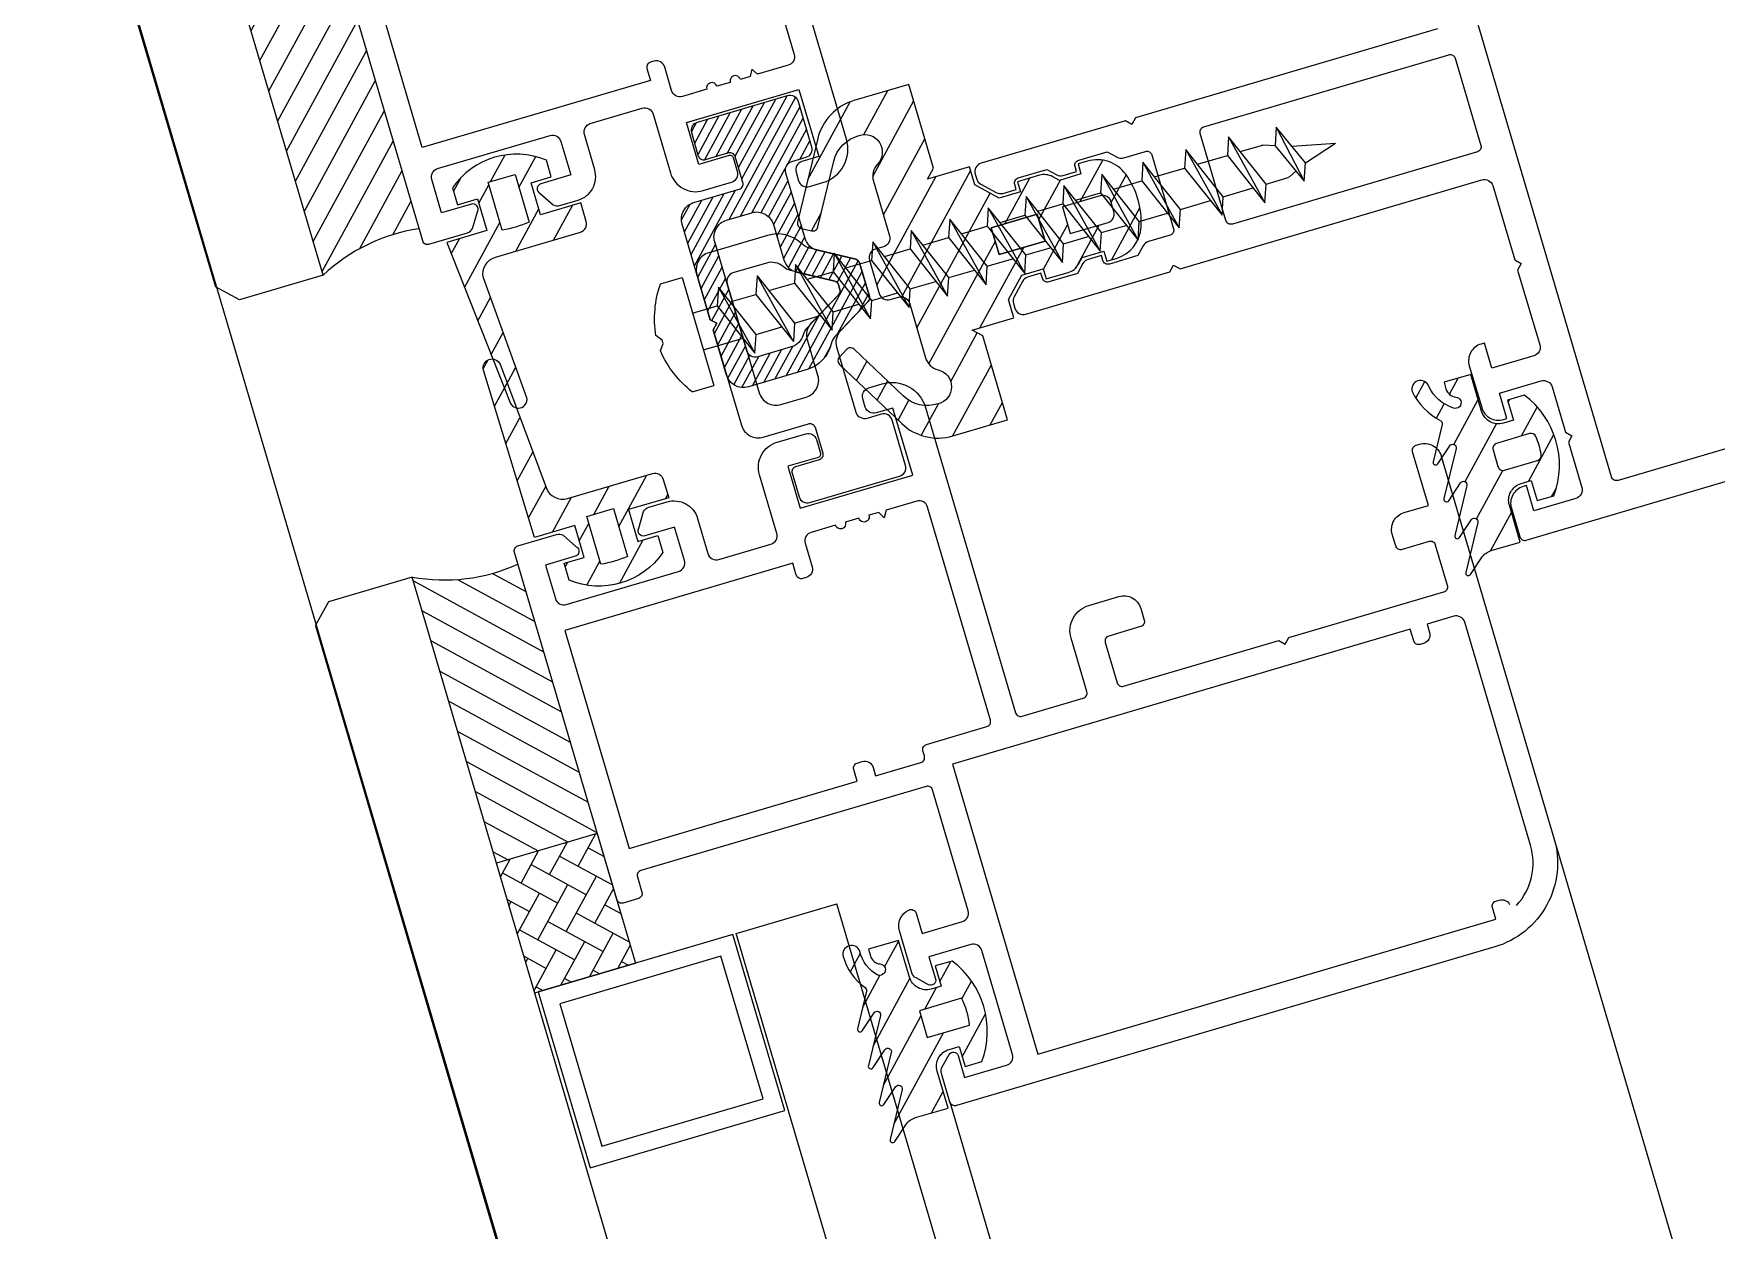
# Model space of a CAD drawing. Header units: millimetres. Extents: x 62878 to 70819, y -67946 to -61850.
# Drawn here: x 64389.28 to 64398.9, y -66356.28 to -66349.44 of the extents above; entities that cross this region are included whole.
import ezdxf

# ---------------------------------------------------------------- set-up
doc = ezdxf.new("R2010")
doc.units = ezdxf.units.MM
doc.layers.add('alan hesabı1', color=7, linetype='Continuous', plot=False)
doc.layers.add('DOGRAMA', color=171, linetype='Continuous', lineweight=0)
pattern_1 = [(61.42666, (64435.8195, -66453.17019), (0.13941514, -0.07592747), [])]

# ---------------------------------------------------------------- blocks, each defined once
blk = doc.blocks.new('a2we')
at = {"lineweight": 5, "ltscale": 0.5}
for p, q in [((-196.014, -415.287), (-196.593, -417.249)), ((-196.014, -415.287), (-195.464, -417.711)), ((-197.575, -417.606), (-196.575, -417.242)), ((-194.158, -418.262), (-197.575, -417.606)), ((-195.158, -418.626), (-197.575, -417.606)), ((-196.575, -417.242), (-194.158, -418.262)), ((-197.114, -419.743), (-197.114, -418.428)), ((-196.89, -417.895), (-197.096, -418.345)), ((-194.158, -418.262), (-195.158, -418.626)), ((-195.158, -418.626), (-194.926, -419.295)), ((-194.915, -420.634), (-194.915, -419.361)), ((-198.114, -420.107), (-197.114, -419.743)), ((-194.915, -421.404), (-198.114, -420.107)), ((-193.915, -421.04), (-198.114, -420.107)), ((-197.114, -419.743), (-193.915, -421.04)), ((-197.114, -419.743), (-193.915, -421.04)), ((-197.114, -422.297), (-197.114, -420.512)), ((-193.915, -421.04), (-194.915, -421.404)), ((-194.915, -423.189), (-194.915, -421.404)), ((-198.114, -422.661), (-197.114, -422.297)), ((-197.114, -422.297), (-193.915, -423.594)), ((-197.114, -422.297), (-193.915, -423.594)), ((-194.915, -423.958), (-198.114, -422.661)), ((-193.915, -423.594), (-198.114, -422.661)), ((-197.114, -424.851), (-197.114, -423.066)), ((-193.915, -423.594), (-194.915, -423.958)), ((-194.915, -425.743), (-194.915, -423.958)), ((-198.114, -425.215), (-197.114, -424.851)), ((-194.915, -426.512), (-198.114, -425.215)), ((-193.915, -426.148), (-198.114, -425.215)), ((-197.114, -424.851), (-193.915, -426.148)), ((-197.114, -424.851), (-193.915, -426.148)), ((-197.114, -427.305), (-197.114, -425.621)), ((-193.915, -426.148), (-194.915, -426.512)), ((-194.915, -428.197), (-194.915, -426.512)), ((-198.114, -427.669), (-197.114, -427.305)), ((-194.915, -428.966), (-198.114, -427.669)), ((-193.915, -428.602), (-198.114, -427.669)), ((-197.114, -427.305), (-193.915, -428.602)), ((-197.114, -427.305), (-193.915, -428.602)), ((-197.114, -429.559), (-197.114, -428.024)), ((-193.915, -428.602), (-194.915, -428.966)), ((-194.915, -430.451), (-194.915, -428.966)), ((-198.114, -429.923), (-197.114, -429.559)), ((-194.915, -431.22), (-198.114, -429.923)), ((-193.915, -430.856), (-198.114, -429.923)), ((-197.114, -429.559), (-193.915, -430.856)), ((-197.114, -429.559), (-193.915, -430.856)), ((-197.114, -431.813), (-197.114, -430.278)), ((-193.915, -430.856), (-194.915, -431.22)), ((-198.114, -432.177), (-197.114, -431.813)), ((-197.114, -431.813), (-193.915, -433.11)), ((-197.114, -431.813), (-193.915, -433.11)), ((-194.915, -432.705), (-194.915, -431.22)), ((-194.915, -433.474), (-198.114, -432.177)), ((-193.915, -433.11), (-198.114, -432.177)), ((-197.114, -434.067), (-197.114, -432.532)), ((-193.915, -433.11), (-194.915, -433.474)), ((-194.915, -434.959), (-194.915, -433.474)), ((-198.114, -434.431), (-197.114, -434.067)), ((-194.915, -435.729), (-198.114, -434.431)), ((-193.915, -435.365), (-198.114, -434.431)), ((-197.114, -434.067), (-193.915, -435.365)), ((-197.114, -434.067), (-193.915, -435.365)), ((-197.114, -436.364), (-197.114, -434.786)), ((-193.915, -435.365), (-194.915, -435.729)), ((-194.915, -437.256), (-194.915, -435.729)), ((-198.114, -436.728), (-197.114, -436.364)), ((-194.915, -438.025), (-198.114, -436.728)), ((-193.915, -437.661), (-198.114, -436.728)), ((-197.114, -436.364), (-193.915, -437.661)), ((-197.114, -436.364), (-193.915, -437.661)), ((-197.114, -438.661), (-197.114, -437.134)), ((-193.915, -437.661), (-194.915, -438.025)), ((-198.114, -439.025), (-197.114, -438.661)), ((-197.114, -438.661), (-193.915, -439.958)), ((-197.114, -438.661), (-193.915, -439.958)), ((-194.915, -439.553), (-194.915, -438.025)), ((-194.915, -440.322), (-198.114, -439.025)), ((-193.915, -439.958), (-198.114, -439.025)), ((-197.114, -440.958), (-197.114, -439.431)), ((-193.915, -439.958), (-194.915, -440.322)), ((-194.915, -441.85), (-194.915, -440.322)), ((-198.114, -441.322), (-197.114, -440.958)), ((-194.915, -442.619), (-198.114, -441.322)), ((-193.915, -442.255), (-198.114, -441.322)), ((-197.114, -440.958), (-193.915, -442.255)), ((-197.114, -443.254), (-197.114, -441.727)), ((-193.915, -442.255), (-194.915, -442.619)), ((-194.915, -444.145), (-194.915, -442.619)), ((-198.114, -443.618), (-197.114, -443.254)), ((-197.114, -443.254), (-193.915, -444.551)), ((-194.915, -444.915), (-198.114, -443.618)), ((-193.915, -444.551), (-198.114, -443.618)), ((-197.114, -445.554), (-197.114, -444.023)), ((-193.915, -444.551), (-194.915, -444.915)), ((-194.915, -446.446), (-194.915, -444.915)), ((-198.114, -445.918), (-197.114, -445.554)), ((-193.915, -446.851), (-198.114, -445.918)), ((-194.915, -447.215), (-198.114, -445.918)), ((-197.114, -445.554), (-193.915, -446.851)), ((-197.114, -445.554), (-193.915, -446.851)), ((-197.114, -447.854), (-197.114, -446.323)), ((-193.915, -446.851), (-194.915, -447.215)), ((-194.915, -448.746), (-194.915, -447.215)), ((-197.114, -447.854), (-198.114, -448.218)), ((-194.915, -449.515), (-198.114, -448.218)), ((-198.114, -448.218), (-193.915, -449.151)), ((-193.915, -449.151), (-197.114, -447.854)), ((-197.114, -450.154), (-197.114, -448.624)), ((-193.915, -449.151), (-194.915, -449.515)), ((-198.114, -450.518), (-197.114, -450.154)), ((-197.114, -450.154), (-193.915, -451.451)), ((-194.915, -451.046), (-194.915, -449.515)), ((-194.915, -451.815), (-198.114, -450.518)), ((-193.915, -451.451), (-198.114, -450.518)), ((-197.114, -453.287), (-197.114, -450.924)), ((-193.915, -451.451), (-194.915, -451.815)), ((-194.915, -453.287), (-194.915, -451.815)), ((-192.798, -453.287), (-199.231, -453.287)), ((-199.231, -454.583), (-199.231, -453.287)), ((-192.798, -454.583), (-192.798, -453.287))]:
    blk.add_line(p, q, dxfattribs=at)
blk.add_lwpolyline([(-196.469, -455.664), (-196.113, -455.4), (-195.916, -455.4), (-195.56, -455.664)], dxfattribs=at)
for centre, radius, start, end in [((-196.914, -418.428), 0.2, 155.32512, 180), ((-195.115, -419.361), 0.2, 0, 19.11162), ((-195.66, -449.529), 6.188, 234.75731, 262.49049), ((-196.369, -449.529), 6.188, 277.50951, 305.24269)]:
    blk.add_arc(centre, radius, start, end, dxfattribs=at)

msp = doc.modelspace()

# ---------------------------------------------------------------- hatches: boundary and pattern name
at = {"layer": 'DOGRAMA', "lineweight": -2}
h = msp.add_hatch(dxfattribs=at)
h.set_pattern_fill('ANSI31', color=256, scale=0.04, angle=433.50578, style=0)
h.set_pattern_definition([(61.42666, (64441.56009, -66472.6416), (0.11153211, -0.06074198), [])])
h.paths.add_polyline_path([(64391.077, -66349.2858, 0.414214), (64391.1112, -66349.3044), (64391.4795, -66350.5537, 0.153231), (64390.9323, -66350.8193), (64390.5279, -66349.4477)])
h.paths.add_polyline_path([(64391.0252, -66349.0128), (64391.0956, -66349.2516, 0.414214), (64391.077, -66349.2858), (64390.5279, -66349.4477), (64390.4497, -66349.1825)])
at = {"layer": 'DOGRAMA', "lineweight": -2, "ltscale": 5}
h = msp.add_hatch(dxfattribs=at)
h.set_pattern_fill('ANSI31', color=256, scale=0.015, angle=433.50578, style=0)
h.set_pattern_definition([(61.42666, (64435.819495, -66453.17019), (0.041824542, -0.022778242), [])])
edge = h.paths.add_edge_path(flags=16)
edge.add_line((64393.8796, -66350.8746), (64393.8873, -66350.9007))
edge.add_arc((64393.8585, -66350.9092), 0.03, -43.57334, 16.42666, ccw=False)
edge.add_line((64393.8802, -66350.9299), (64393.7008, -66351.1185))
edge.add_arc((64393.7732, -66351.1874), 0.1, 136.42666, 164.28562)
edge.add_arc((64393.5807, -66351.1333), 0.1, 286.42666, 344.28562, ccw=False)
edge.add_line((64393.609, -66351.2292), (64393.4169, -66351.2858))
edge.add_arc((64393.4028, -66351.2378), 0.05, 196.42666, 286.42666, ccw=False)
edge.add_line((64393.3548, -66351.252), (64393.171, -66350.6285))
edge.add_arc((64393.267, -66350.6002), 0.1, 106.42666, 196.42666, ccw=False)
edge.add_line((64393.2387, -66350.5043), (64393.3827, -66350.4618))
edge.add_arc((64393.411, -66350.5578), 0.1, 16.42666, 106.42666, ccw=False)
edge.add_line((64393.5069, -66350.5295), (64393.5667, -66350.7322))
edge.add_arc((64393.6626, -66350.7039), 0.1, 196.42666, 256.42666)
edge.add_line((64393.6391, -66350.8011), (64393.8578, -66350.8539))
edge.add_arc((64393.8508, -66350.883), 0.03, 16.42666, 76.42666, ccw=False)
edge = h.paths.add_edge_path()
edge.add_line((64393.3318, -66350.2892), (64393.288, -66350.1405))
edge.add_arc((64393.2592, -66350.149), 0.03, 16.42666, 106.42666)
edge.add_line((64393.2507, -66350.1202), (64393.1165, -66350.1598))
edge.add_arc((64393.108, -66350.131), 0.03, 196.42666, 286.42666, ccw=False)
edge.add_line((64393.0792, -66350.1395), (64393.0396, -66350.0052))
edge.add_arc((64393.0876, -66349.9911), 0.05, 106.42666, 196.42666, ccw=False)
edge.add_line((64393.0734, -66349.9431), (64393.5866, -66349.7918))
edge.add_arc((64393.6007, -66349.8398), 0.05, 16.42666, 106.42666, ccw=False)
edge.add_line((64393.6487, -66349.8257), (64393.725, -66350.0846))
edge.add_arc((64393.6771, -66350.0988), 0.05, -73.57334, 16.42666, ccw=False)
edge.add_line((64393.6912, -66350.1467), (64393.6097, -66350.1708))
edge.add_arc((64393.6238, -66350.2187), 0.05, 106.42666, 196.42666)
edge.add_line((64393.5759, -66350.2329), (64393.6861, -66350.6067))
edge.add_arc((64393.782, -66350.5784), 0.1, 196.42666, 256.42666)
edge.add_line((64393.7585, -66350.6756), (64393.9772, -66350.7284))
edge.add_arc((64393.9702, -66350.7576), 0.03, 16.42666, 76.42666, ccw=False)
edge.add_line((64393.9989, -66350.7491), (64394.0556, -66350.9414))
edge.add_arc((64394.0269, -66350.9499), 0.03, -43.57334, 16.42666, ccw=False)
edge.add_line((64394.0486, -66350.9705), (64393.8625, -66351.1661))
edge.add_arc((64393.935, -66351.235), 0.1, 136.42666, 166.91533)
edge.add_arc((64393.6428, -66351.1671), 0.2, 286.42666, 346.91533, ccw=False)
edge.add_line((64393.6993, -66351.3589), (64393.3634, -66351.458))
edge.add_arc((64393.3352, -66351.362), 0.1, 196.42666, 286.42666, ccw=False)
edge.add_line((64393.2392, -66351.3903), (64393.1629, -66351.1313))
edge.add_line((64393.1629, -66351.1313), (64393.1832, -66351.0941))
edge.add_line((64393.1832, -66351.0941), (64393.1459, -66351.0738))
edge.add_line((64393.1459, -66351.0738), (64392.9847, -66350.5271))
edge.add_arc((64393.0807, -66350.4988), 0.1, 106.42666, 196.42666, ccw=False)
edge.add_line((64393.0524, -66350.4029), (64393.3115, -66350.3265))
edge.add_arc((64393.3031, -66350.2977), 0.03, 286.42666, 376.42666)
at = {"layer": 'DOGRAMA', "lineweight": -2}
h = msp.add_hatch(dxfattribs=at)
h.set_pattern_fill('ANSI31', color=256, scale=0.05, angle=433.50578, style=0)
h.set_pattern_definition(pattern_1)
edge = h.paths.add_edge_path(flags=16)
edge.add_arc((64395.4061, -66350.4699), 0.05, 286.42666, 376.42666)
edge.add_line((64395.4541, -66350.4558), (64395.4371, -66350.3982))
edge.add_arc((64395.3891, -66350.4124), 0.05, 16.42666, 106.42666)
edge.add_line((64395.375, -66350.3644), (64395.1592, -66350.428))
edge.add_line((64395.1592, -66350.428), (64395.2044, -66350.5815))
edge.add_line((64395.2044, -66350.5815), (64395.4202, -66350.5179))
h.paths.add_polyline_path([(64395.0605, -66350.6239), (64395.0153, -66350.4705), (64394.7515, -66350.5482), (64394.7968, -66350.7017)], flags=16)
edge = h.paths.add_edge_path()
edge.add_arc((64395.359, -66350.3587), 0.2, 35.86044, 106.42666)
edge.add_line((64395.3025, -66350.1669), (64395.2485, -66350.1828))
edge.add_line((64395.2485, -66350.1828), (64395.2654, -66350.2403))
edge.add_line((64395.2654, -66350.2403), (64395.1424, -66350.2766))
edge.add_line((64395.1424, -66350.2766), (64395.1042, -66350.2558))
edge.add_arc((64395.0564, -66350.3437), 0.1, 61.42666, 106.42666)
edge.add_line((64395.0281, -66350.2477), (64394.9032, -66350.2846))
edge.add_line((64394.9032, -66350.2846), (64394.9201, -66350.3421))
edge.add_line((64394.9201, -66350.3421), (64394.7971, -66350.3784))
edge.add_line((64394.7971, -66350.3784), (64394.6583, -66350.3028))
edge.add_line((64394.6583, -66350.3028), (64394.6277, -66350.199))
edge.add_line((64394.6277, -66350.199), (64394.3879, -66350.2697))
edge.add_line((64394.3879, -66350.2697), (64394.4217, -66350.2076))
edge.add_line((64394.4217, -66350.2076), (64394.2803, -66349.728))
edge.add_line((64394.2803, -66349.728), (64393.9669, -66349.8204))
edge.add_arc((64394.0517, -66350.1082), 0.3, 106.42666, 166.42666)
edge.add_line((64393.7601, -66350.0378), (64393.6448, -66350.5153))
edge.add_arc((64393.674, -66350.5224), 0.03, 166.42666, 256.42666)
edge.add_line((64393.6669, -66350.5515), (64393.7252, -66350.5656))
edge.add_arc((64393.7323, -66350.5364), 0.03, 256.42666, 346.42666)
edge.add_line((64393.7614, -66350.5435), (64393.8524, -66350.1669))
edge.add_arc((64394.0468, -66350.2139), 0.2, 104.50706, 166.42666, ccw=False)
edge.add_arc((64394.0295, -66350.1147), 0.1, -43.57334, 109.14151, ccw=False)
edge.add_arc((64394.1744, -66350.2526), 0.1, 136.42666, 196.42666)
edge.add_line((64394.0784, -66350.2809), (64394.1709, -66350.5943))
edge.add_arc((64394.1229, -66350.6085), 0.05, -73.57334, 16.42666, ccw=False)
edge.add_line((64394.137, -66350.6564), (64394.0891, -66350.6705))
edge.add_arc((64394.1032, -66350.7185), 0.05, 106.42666, 196.42666)
edge.add_line((64394.0553, -66350.7326), (64394.1118, -66350.9245))
edge.add_arc((64394.1598, -66350.9103), 0.05, 196.42666, 286.42666)
edge.add_line((64394.1739, -66350.9583), (64394.2219, -66350.9442))
edge.add_arc((64394.236, -66350.9921), 0.05, 16.42666, 106.42666, ccw=False)
edge.add_line((64394.284, -66350.978), (64394.3764, -66351.2914))
edge.add_arc((64394.4723, -66351.2632), 0.1, 196.42666, 256.42666)
edge.add_arc((64394.4254, -66351.4576), 0.1, -76.28819, 76.42666, ccw=False)
edge.add_arc((64394.3861, -66351.3649), 0.2, 226.42666, 288.34626, ccw=False)
edge.add_line((64394.2483, -66351.5098), (64393.9676, -66351.2428))
edge.add_arc((64393.9469, -66351.2645), 0.03, 46.42666, 136.42666)
edge.add_line((64393.9252, -66351.2438), (64393.8839, -66351.2873))
edge.add_arc((64393.9056, -66351.308), 0.03, 136.42666, 226.42666)
edge.add_line((64393.8849, -66351.3297), (64394.2408, -66351.6684))
edge.add_arc((64394.4476, -66351.451), 0.3, 226.42666, 286.42666)
edge.add_line((64394.5325, -66351.7388), (64394.8459, -66351.6464))
edge.add_line((64394.8459, -66351.6464), (64394.7045, -66351.1668))
edge.add_line((64394.7045, -66351.1668), (64394.6424, -66351.1329))
edge.add_line((64394.6424, -66351.1329), (64394.8822, -66351.0622))
edge.add_line((64394.8822, -66351.0622), (64394.8516, -66350.9584))
edge.add_line((64394.8516, -66350.9584), (64394.9272, -66350.8196))
edge.add_line((64394.9272, -66350.8196), (64395.0502, -66350.7834))
edge.add_line((64395.0502, -66350.7834), (64395.0672, -66350.8409))
edge.add_line((64395.0672, -66350.8409), (64395.1922, -66350.8041))
edge.add_arc((64395.1639, -66350.7081), 0.1, 286.42666, 331.42666)
edge.add_line((64395.2517, -66350.756), (64395.2725, -66350.7178))
edge.add_line((64395.2725, -66350.7178), (64395.3955, -66350.6816))
edge.add_line((64395.3955, -66350.6816), (64395.4125, -66350.7391))
edge.add_line((64395.4125, -66350.7391), (64395.4665, -66350.7232))
edge.add_arc((64395.4099, -66350.5313), 0.2, 286.42666, 356.99288)
edge.add_arc((64395.1398, -66350.5172), 0.4705, 356.99288, 395.86044)
h = msp.add_hatch(dxfattribs=at)
h.set_pattern_fill('ANSI31', color=256, scale=0.05, angle=433.50578, style=0)
h.set_pattern_definition(pattern_1)
edge = h.paths.add_edge_path(flags=16)
edge.add_arc((64391.8453, -66349.9026), 0.6683, 279.55098, 293.30234, ccw=False)
edge.add_line((64391.9562, -66350.5616), (64391.8755, -66350.288))
edge.add_line((64391.8755, -66350.288), (64392.029, -66350.2428))
edge.add_line((64392.029, -66350.2428), (64392.1097, -66350.5163))
edge = h.paths.add_edge_path()
edge.add_line((64392.4366, -66350.5113), (64392.4055, -66350.4058))
edge.add_line((64392.4055, -66350.4058), (64392.1753, -66350.4737))
edge.add_line((64392.1753, -66350.4737), (64392.1216, -66350.2915))
edge.add_line((64392.1216, -66350.2915), (64392.2367, -66350.2575))
edge.add_line((64392.2367, -66350.2575), (64392.2084, -66350.1616))
edge.add_arc((64392.0365, -66350.5688), 0.442, 67.11901, 145.73431)
edge.add_line((64391.6712, -66350.32), (64391.6995, -66350.4159))
edge.add_line((64391.6995, -66350.4159), (64391.8146, -66350.382))
edge.add_line((64391.8146, -66350.382), (64391.8684, -66350.5642))
edge.add_line((64391.8684, -66350.5642), (64391.6382, -66350.6321))
edge.add_line((64391.6382, -66350.6321), (64392.0002, -66351.5439))
edge.add_arc((64392.0482, -66351.5298), 0.05, 196.42666, 369.71682)
edge.add_line((64392.0974, -66351.5214), (64391.8482, -66350.8347))
edge.add_arc((64391.9457, -66350.8125), 0.1, 106.42666, 192.85193, ccw=False)
edge.add_line((64391.9174, -66350.7166), (64392.4028, -66350.5734))
edge.add_arc((64392.3886, -66350.5255), 0.05, 286.42666, 376.42666)
h = msp.add_hatch(dxfattribs=at)
h.set_pattern_fill('ANSI31', color=256, scale=0.05, angle=433.50578, style=0)
h.set_pattern_definition(pattern_1)
edge = h.paths.add_edge_path(flags=16)
edge.add_arc((64392.4089, -66351.8141), 0.6683, 279.55098, 293.30234, ccw=False)
edge.add_line((64392.5198, -66352.4731), (64392.4391, -66352.1995))
edge.add_line((64392.4391, -66352.1995), (64392.5926, -66352.1543))
edge.add_line((64392.5926, -66352.1543), (64392.6732, -66352.4279))
edge = h.paths.add_edge_path()
edge.add_line((64392.8769, -66351.9871), (64392.908, -66352.0926))
edge.add_line((64392.908, -66352.0926), (64392.6778, -66352.1605))
edge.add_line((64392.6778, -66352.1605), (64392.7315, -66352.3427))
edge.add_line((64392.7315, -66352.3427), (64392.8466, -66352.3088))
edge.add_line((64392.8466, -66352.3088), (64392.8749, -66352.4047))
edge.add_arc((64392.5096, -66352.1558), 0.442, 247.11901, 325.73431, ccw=False)
edge.add_line((64392.3378, -66352.563), (64392.3095, -66352.4671))
edge.add_line((64392.3095, -66352.4671), (64392.4246, -66352.4332))
edge.add_line((64392.4246, -66352.4332), (64392.3709, -66352.2509))
edge.add_line((64392.3709, -66352.2509), (64392.1407, -66352.3188))
edge.add_line((64392.1407, -66352.3188), (64391.8494, -66351.3627))
edge.add_arc((64391.8973, -66351.3486), 0.05, 23.1365, 196.42666, ccw=False)
edge.add_line((64391.9433, -66351.3289), (64392.2072, -66352.0346))
edge.add_arc((64392.3011, -66352.0004), 0.1, 200.00139, 286.42666)
edge.add_line((64392.3294, -66352.0964), (64392.8148, -66351.9533))
edge.add_arc((64392.8289, -66352.0012), 0.05, 16.42666, 106.42666, ccw=False)
h = msp.add_hatch(dxfattribs=at)
h.set_pattern_fill('ANSI31', color=256, scale=0.05, angle=433.50578, style=0)
h.set_pattern_definition(pattern_1)
edge = h.paths.add_edge_path()
edge.add_arc((64397.6396, -66352.4908), 0.1, 106.42666, 146.42666, ccw=False)
edge.add_line((64397.6113, -66352.3949), (64397.7773, -66352.3459))
edge.add_line((64397.7773, -66352.3459), (64397.7151, -66352.1349))
edge.add_arc((64397.811, -66352.1066), 0.1, 106.42666, 196.42666, ccw=False)
edge.add_line((64397.7827, -66352.0107), (64397.8403, -66351.9938))
edge.add_line((64397.8403, -66351.9938), (64397.8742, -66352.1089))
edge.add_line((64397.8742, -66352.1089), (64397.9701, -66352.0806))
edge.add_arc((64397.5016, -66351.9059), 0.5, 339.55676, 413.29656)
edge.add_line((64397.8005, -66351.5051), (64397.7046, -66351.5334))
edge.add_line((64397.7046, -66351.5334), (64397.7385, -66351.6485))
edge.add_line((64397.7385, -66351.6485), (64397.6809, -66351.6654))
edge.add_arc((64397.6527, -66351.5695), 0.1, 196.42666, 286.42666, ccw=False)
edge.add_line((64397.5567, -66351.5978), (64397.4945, -66351.3868))
edge.add_line((64397.4945, -66351.3868), (64397.3416, -66351.4319))
edge.add_line((64397.3416, -66351.4319), (64397.3527, -66351.4697))
edge.add_arc((64397.4151, -66351.4513), 0.065, 196.42666, 264.83599)
edge.add_arc((64397.4063, -66351.5486), 0.0327, -109.00362, 84.83599, ccw=False)
edge.add_arc((64397.4721, -66351.3495), 0.2424, 206.11735, 251.62413, ccw=False)
edge.add_arc((64397.2068, -66351.4716), 0.05, 17.94126, 195.4545)
edge.add_arc((64397.4919, -66351.3204), 0.3718, 206.27516, 242.92668)
edge.add_arc((64397.3112, -66351.6678), 0.02, -13.57334, 54.81232, ccw=False)
edge.add_line((64397.3307, -66351.6725), (64397.279, -66351.8863))
edge.add_arc((64397.2936, -66351.8899), 0.015, 166.42666, 326.42666)
edge.add_line((64397.3061, -66351.8982), (64397.3742, -66351.7956))
edge.add_arc((64397.3908, -66351.8066), 0.02, -13.57334, 146.42666, ccw=False)
edge.add_line((64397.4103, -66351.8113), (64397.3412, -66352.0974))
edge.add_arc((64397.3558, -66352.1009), 0.015, 166.42666, 326.42666)
edge.add_line((64397.3683, -66352.1092), (64397.4364, -66352.0066))
edge.add_arc((64397.4531, -66352.0177), 0.02, -13.57334, 146.42666, ccw=False)
edge.add_line((64397.4725, -66352.0224), (64397.4034, -66352.3084))
edge.add_arc((64397.418, -66352.3119), 0.015, 166.42666, 326.42666)
edge.add_line((64397.4305, -66352.3202), (64397.4986, -66352.2176))
edge.add_arc((64397.5153, -66352.2287), 0.02, -13.57334, 146.42666, ccw=False)
edge.add_line((64397.5347, -66352.2334), (64397.4657, -66352.5194))
edge.add_arc((64397.4802, -66352.5229), 0.015, 166.42666, 326.42666)
edge.add_line((64397.4927, -66352.5312), (64397.5563, -66352.4355))
edge = h.paths.add_edge_path(flags=16)
edge.add_line((64397.8307, -66351.7255), (64397.6421, -66351.7811))
edge.add_arc((64397.6506, -66351.8099), 0.03, 106.42666, 196.42666)
edge.add_line((64397.6218, -66351.8184), (64397.6501, -66351.9143))
edge.add_arc((64397.6788, -66351.9058), 0.03, 196.42666, 286.42666)
edge.add_line((64397.6873, -66351.9346), (64397.8759, -66351.879))
edge.add_arc((64397.8674, -66351.8502), 0.03, 286.42666, 368.66022)
edge.add_arc((64397.5016, -66351.9059), 0.4, 8.66022, 24.19309)
edge.add_arc((64397.8391, -66351.7543), 0.03, 24.19309, 106.42666)
h = msp.add_hatch(dxfattribs=at)
h.set_pattern_fill('ANSI31', color=256, scale=0.04, angle=433.50578, style=0)
h.set_pattern_definition([(331.42666, (64367.88442, -66222.74249), (0.06074198, 0.11153211), [])])
h.paths.add_polyline_path([(64392.3948, -66353.7556, -0.414214), (64392.4134, -66353.7214), (64392.0451, -66352.4721, -0.153231), (64391.4413, -66352.5458), (64391.8457, -66353.9175)])
h.paths.add_polyline_path([(64392.4994, -66354.013), (64392.429, -66353.7742, -0.414214), (64392.3948, -66353.7556), (64391.8457, -66353.9175), (64391.9239, -66354.1827)])
h = msp.add_hatch(dxfattribs=at)
h.set_pattern_fill('AR-HBONE', color=256, scale=0.03, angle=433.50578, style=0)
h.set_pattern_definition([(61.42666, (64428.24195, -66348.58403), (0.16277867, 0.04799068), [0.36, -0.12]), (331.42666, (64428.29935, -66348.47864), (0.16277867, 0.04799068), [0.36, -0.12])])
h.paths.add_polyline_path([(64392.6474, -66354.5152), (64392.7181, -66354.7549), (64392.1426, -66354.9246), (64391.9239, -66354.1827), (64392.4994, -66354.013)])
h = msp.add_hatch(dxfattribs=at)
h.set_pattern_fill('ANSI31', color=256, scale=0.05, angle=433.50578, style=0)
h.set_pattern_definition(pattern_1)
edge = h.paths.add_edge_path(flags=16)
edge.add_arc((64394.2297, -66355.1434), 0.4, 4.8897, 27.96362)
edge.add_line((64394.583, -66354.9558), (64394.3413, -66355.027))
edge.add_line((64394.3413, -66355.027), (64394.3866, -66355.1805))
edge.add_line((64394.3866, -66355.1805), (64394.6282, -66355.1093))
edge = h.paths.add_edge_path()
edge.add_arc((64394.2297, -66355.1434), 0.5, 339.55676, 413.29656)
edge.add_line((64394.5285, -66354.7425), (64394.4326, -66354.7708))
edge.add_line((64394.4326, -66354.7708), (64394.4665, -66354.8859))
edge.add_line((64394.4665, -66354.8859), (64394.409, -66354.9028))
edge.add_arc((64394.3807, -66354.8069), 0.1, 196.42666, 286.42666, ccw=False)
edge.add_line((64394.2848, -66354.8352), (64394.2226, -66354.6242))
edge.add_line((64394.2226, -66354.6242), (64394.0499, -66354.6751))
edge.add_line((64394.0499, -66354.6751), (64394.0611, -66354.7129))
edge.add_arc((64394.1234, -66354.6946), 0.065, 196.42666, 264.83599)
edge.add_arc((64394.1146, -66354.7919), 0.0327, -109.00362, 84.83599, ccw=False)
edge.add_arc((64394.1965, -66354.6463), 0.1993, 192.07697, 242.34288, ccw=False)
edge.add_arc((64393.954, -66354.7034), 0.05, 17.94126, 195.4545)
edge.add_arc((64394.2174, -66354.6304), 0.3233, 195.48601, 234.81232)
edge.add_arc((64394.0196, -66354.911), 0.02, -13.57334, 54.81232, ccw=False)
edge.add_line((64394.039, -66354.9157), (64393.9874, -66355.1296))
edge.add_arc((64394.0019, -66355.1331), 0.015, 166.42666, 326.42666)
edge.add_line((64394.0144, -66355.1414), (64394.0825, -66355.0388))
edge.add_arc((64394.0992, -66355.0499), 0.02, -13.57334, 146.42666, ccw=False)
edge.add_line((64394.1186, -66355.0546), (64394.0496, -66355.3406))
edge.add_arc((64394.0642, -66355.3441), 0.015, 166.42666, 326.42666)
edge.add_line((64394.0767, -66355.3524), (64394.1447, -66355.2498))
edge.add_arc((64394.1614, -66355.2609), 0.02, -13.57334, 146.42666, ccw=False)
edge.add_line((64394.1808, -66355.2656), (64394.1118, -66355.5516))
edge.add_arc((64394.1264, -66355.5551), 0.015, 166.42666, 326.42666)
edge.add_line((64394.1389, -66355.5634), (64394.207, -66355.4608))
edge.add_arc((64394.2236, -66355.4719), 0.02, -13.57334, 146.42666, ccw=False)
edge.add_line((64394.2431, -66355.4766), (64394.174, -66355.7626))
edge.add_arc((64394.1886, -66355.7661), 0.015, 166.42666, 326.42666)
edge.add_line((64394.2011, -66355.7744), (64394.2646, -66355.6787))
edge.add_arc((64394.3479, -66355.734), 0.1, 106.42666, 146.42666, ccw=False)
edge.add_line((64394.3196, -66355.6381), (64394.5054, -66355.5834))
edge.add_line((64394.5054, -66355.5834), (64394.4431, -66355.3723))
edge.add_arc((64394.5391, -66355.3441), 0.1, 106.42666, 196.42666, ccw=False)
edge.add_line((64394.5108, -66355.2481), (64394.5683, -66355.2312))
edge.add_line((64394.5683, -66355.2312), (64394.6023, -66355.3463))
edge.add_line((64394.6023, -66355.3463), (64394.6982, -66355.318))

# ---------------------------------------------------------------- linework, layer by layer
at = {"layer": 'alan hesabı1'}
msp.add_lwpolyline([(63724.9543, -65595.463), (64131.5428, -65475.3518), (64132.2879, -65475.7577), (64579.0933, -66991.1061), (64176.6033, -67109.7101), (64175.127, -67104.7025), (64170.3869, -67106.1)], close=True, dxfattribs=at)
at = {"layer": 'DOGRAMA', "lineweight": -2}
for p, q in [((64390.9323, -66350.8193), (64362.726, -66255.1607)), ((64362.1716, -66255.4395), (64390.3154, -66350.8859)), ((64390.9323, -66350.8193), (64390.4527, -66350.9607)), ((64390.4527, -66350.9607), (64390.3154, -66350.8859)), ((64391.4413, -66352.5458), (64390.9617, -66352.6872)), ((64419.6479, -66448.2053), (64391.4416, -66352.5466)), ((64390.9617, -66352.6872), (64390.8869, -66352.8246)), ((64390.8872, -66352.8254), (64419.0113, -66448.2612)), ((64392.4994, -66354.013), (64391.9239, -66354.1827)), ((64392.4994, -66354.013), (64391.9239, -66354.1827)), ((64392.4994, -66354.013), (64392.7181, -66354.7549)), ((64424.3589, -66443.5329), (64397.9709, -66354.0408)), ((64393.2936, -66354.5853), (64393.8692, -66354.4156)), ((64420.6731, -66445.3175), (64393.8696, -66354.4162)), ((64420.0941, -66445.4882), (64393.2941, -66354.5859)), ((64392.1426, -66354.9246), (64392.7181, -66354.7549)), ((64420.6387, -66444.1397), (64394.5166, -66355.5495))]:
    msp.add_line(p, q, dxfattribs=at)
at = {"layer": 'DOGRAMA', "lineweight": -2, "ltscale": 0.5}
for points in [[(64404.2566, -66345.4106), (64404.5924, -66345.3116), (64406.386, -66344.7828, -0.414214), (64406.4233, -66344.8031), (64407.7185, -66349.1961, -0.414214), (64407.6982, -66349.2334), (64405.9045, -66349.7622), (64405.5688, -66349.8612), (64398.3365, -66351.9934, -0.414214), (64398.2993, -66351.9731), (64397.0041, -66347.5801, -0.414214), (64397.0244, -66347.5428)], [(64393.3318, -66350.2892), (64393.288, -66350.1405, 0.414214), (64393.2507, -66350.1202), (64393.1165, -66350.1598, -0.414214), (64393.0792, -66350.1395), (64393.0396, -66350.0052, -0.414214), (64393.0734, -66349.9431), (64393.5866, -66349.7918, -0.414214), (64393.6487, -66349.8257), (64393.725, -66350.0846, -0.414214), (64393.6912, -66350.1467), (64393.6097, -66350.1708, 0.414214), (64393.5759, -66350.2329), (64393.6861, -66350.6067, 0.267949), (64393.7585, -66350.6756), (64393.9772, -66350.7284, -0.267949), (64393.9989, -66350.7491), (64394.0556, -66350.9414, -0.267949), (64394.0486, -66350.9705), (64393.8625, -66351.1661, 0.133822), (64393.8376, -66351.2124, -0.270236), (64393.6993, -66351.3589), (64393.3634, -66351.458, -0.414214), (64393.2392, -66351.3903), (64393.1629, -66351.1313), (64393.1832, -66351.0941), (64393.1459, -66351.0738), (64392.9847, -66350.5271, -0.414214), (64393.0524, -66350.4029), (64393.3115, -66350.3265, 0.414214)], [(64393.8796, -66350.8746), (64393.8873, -66350.9007, -0.267949), (64393.8802, -66350.9299), (64393.7008, -66351.1185, 0.12216), (64393.677, -66351.1604, -0.257961), (64393.609, -66351.2292), (64393.4169, -66351.2858, -0.414214), (64393.3548, -66351.252), (64393.171, -66350.6285, -0.414214), (64393.2387, -66350.5043), (64393.3827, -66350.4618, -0.414214), (64393.5069, -66350.5295), (64393.5667, -66350.7322, 0.267949), (64393.6391, -66350.8011), (64393.8578, -66350.8539, -0.267949)], [(64393.7447, -66351.6895), (64393.7885, -66351.8381, -0.414214), (64393.7682, -66351.8754), (64393.6339, -66351.915, 0.414214), (64393.6136, -66351.9522), (64393.6532, -66352.0865, 0.414214), (64393.7153, -66352.1204), (64394.2285, -66351.9691, 0.414214), (64394.2623, -66351.907), (64394.1859, -66351.648, 0.414214), (64394.1238, -66351.6142), (64394.0423, -66351.6382, -0.414214), (64393.9802, -66351.6044), (64393.87, -66351.2306, -0.267949), (64393.8935, -66351.1334), (64394.0486, -66350.9704, 0.267949), (64394.0556, -66350.9412), (64393.9989, -66350.7489, 0.267949), (64393.9772, -66350.7283), (64393.7148, -66350.6649, -0.133822), (64393.6687, -66350.6396, 0.270236), (64393.4731, -66350.5914), (64393.1372, -66350.6905, 0.414214), (64393.0695, -66350.8147), (64393.1459, -66351.0737), (64393.1831, -66351.0939), (64393.1629, -66351.1312), (64393.324, -66351.6779, 0.414214), (64393.4482, -66351.7456), (64393.7074, -66351.6692, -0.414214)], [(64393.8872, -66350.9006), (64393.8795, -66350.8744, 0.267949), (64393.8578, -66350.8537), (64393.6047, -66350.7926, -0.12216), (64393.562, -66350.7704, 0.257961), (64393.4675, -66350.7495), (64393.2755, -66350.8061, 0.414214), (64393.2417, -66350.8682), (64393.4255, -66351.4916, 0.414214), (64393.5497, -66351.5593), (64393.6938, -66351.5168, 0.414214), (64393.7614, -66351.3926), (64393.7017, -66351.1899, -0.267949), (64393.7251, -66351.0927), (64393.8802, -66350.9298, 0.267949)], [(64394.5628, -66355.2832), (64394.6, -66355.4095), (64394.8398, -66355.3388, 0.414214), (64394.8737, -66355.2767), (64394.6983, -66354.682, 0.414214), (64394.6362, -66354.6482), (64394.3964, -66354.7189), (64394.4337, -66354.8452, -0.668097), (64394.393, -66354.8781), (64394.3222, -66354.8395, -0.198962), (64394.2981, -66354.8097), (64394.2274, -66354.5699, -0.372839), (64394.2816, -66354.4507, -0.45685), (64394.3229, -66354.4695), (64394.3568, -66354.5846), (64394.5871, -66354.5167, 0.414214), (64394.6209, -66354.4546), (64394.4173, -66353.764, 0.414214), (64394.38, -66353.7437), (64392.7494, -66354.2245, 0.414214), (64392.7291, -66354.2617), (64392.7546, -66354.348, -0.414214), (64392.7343, -66354.3853), (64392.6479, -66354.4108, -0.414214), (64392.6107, -66354.3905), (64392.0253, -66352.405, -0.414214), (64392.0456, -66352.3677), (64392.2655, -66352.3029, -0.198962), (64392.3036, -66352.3069), (64392.3793, -66352.3723, -0.668048), (64392.3734, -66352.4274), (64392.2031, -66352.4776), (64392.2597, -66352.6695, 0.414214), (64392.3218, -66352.7033), (64392.9644, -66352.5138, 0.414214), (64392.9982, -66352.4517), (64392.9417, -66352.2599), (64392.7714, -66352.3101, -0.668048), (64392.7365, -66352.267), (64392.7647, -66352.171, -0.19911), (64392.7944, -66352.1469), (64392.8993, -66352.116, -0.414214), (64393.0731, -66352.2107), (64393.1325, -66352.4121, 0.414214), (64393.1946, -66352.446), (64393.492, -66352.3583, 0.414214), (64393.5258, -66352.2962), (64393.4268, -66351.9605, -0.414214), (64393.5283, -66351.7742), (64393.6913, -66351.7261, -0.414214), (64393.7534, -66351.7599), (64393.7761, -66351.8367, -0.414214), (64393.7625, -66351.8615), (64393.5899, -66351.9124), (64393.6606, -66352.1522), (64394.3032, -66351.9627), (64394.1901, -66351.5791), (64394.0942, -66351.6073, -0.414214), (64394.0321, -66351.5735), (64394.018, -66351.5256, -0.414214), (64394.0518, -66351.4635), (64394.1285, -66351.4408, -0.414214), (64394.3769, -66351.5761), (64394.8916, -66353.3218, 0.414214), (64394.9288, -66353.3421), (64395.2789, -66353.2389, 0.414214), (64395.2992, -66353.2016), (64395.2087, -66352.8947, -0.414214), (64395.3102, -66352.7084), (64395.4829, -66352.6575, -0.414214), (64395.6071, -66352.7251), (64395.6127, -66352.7443), (64395.6268, -66352.7923, -0.414214), (64395.6066, -66352.8296), (64395.4243, -66352.8833, 0.414214), (64395.404, -66352.9205), (64395.4719, -66353.1507, 0.414214), (64395.5091, -66353.171), (64396.3964, -66352.9095), (64396.4336, -66352.9297), (64396.4539, -66352.8925), (64397.3412, -66352.6309, 0.414214), (64397.3615, -66352.5937), (64397.2936, -66352.3634, 0.414214), (64397.2563, -66352.3432), (64397.1029, -66352.3884, -0.414214), (64397.0656, -66352.3681), (64397.0515, -66352.3202), (64397.0458, -66352.301, -0.414214), (64397.1135, -66352.1768), (64397.2525, -66352.1358), (64397.1621, -66351.8288, -0.414214), (64397.1823, -66351.7916), (64397.2015, -66351.7859, -0.414214), (64397.3257, -66351.8536), (64397.9705, -66354.0405, -0.414214), (64397.6323, -66354.6615), (64394.5533, -66355.5692, -0.414214), (64394.5161, -66355.5489), (64394.4682, -66355.3865, -0.19911), (64394.4722, -66355.3485), (64394.5108, -66355.2776, -0.668097)]]:
    msp.add_lwpolyline(points, format="xyb", close=True, dxfattribs=at)
for points in [[(64390.9139, -66348.6354), (64391.4993, -66350.6209, 0.414214), (64391.5366, -66350.6412), (64391.7565, -66350.5763, 0.198962), (64391.7863, -66350.5523), (64391.8144, -66350.4563, 0.668048), (64391.7796, -66350.4131), (64391.6093, -66350.4634), (64391.5527, -66350.2715, -0.414214), (64391.5865, -66350.2094), (64392.2292, -66350.02, -0.414214), (64392.2913, -66350.0538), (64392.3478, -66350.2456), (64392.1775, -66350.2958, 0.668048), (64392.1716, -66350.3509), (64392.2474, -66350.4163, 0.19911), (64392.2854, -66350.4204), (64392.3903, -66350.3895, 0.414214), (64392.4849, -66350.2156), (64392.4256, -66350.0142, -0.414214), (64392.4594, -66349.9521), (64392.7567, -66349.8644, -0.414214), (64392.8188, -66349.8982), (64392.9178, -66350.234, 0.414214), (64393.1041, -66350.3354), (64393.2672, -66350.2873, 0.414214), (64393.301, -66350.2252), (64393.2784, -66350.1485, 0.414214), (64393.2535, -66350.135), (64393.0809, -66350.1859), (64393.0102, -66349.9461), (64393.6528, -66349.7566), (64393.7659, -66350.1403), (64393.67, -66350.1686, 0.414214), (64393.6362, -66350.2307), (64393.6503, -66350.2786, 0.414214), (64393.7124, -66350.3124), (64393.7892, -66350.2898, 0.414214), (64393.9244, -66350.0414), (64393.4098, -66348.2957, -0.414214)], [(64397.3038, -66349.41), (64395.5773, -66349.919), (64395.557, -66349.9563), (64395.5197, -66349.936), (64394.6949, -66350.1792, 0.414214), (64394.661, -66350.2413), (64394.6693, -66350.2694, 0.198912), (64394.6934, -66350.2992), (64394.7812, -66350.347, 0.198912), (64394.8192, -66350.351), (64394.8953, -66350.3286), (64394.8868, -66350.2998, -0.414214), (64394.9071, -66350.2626), (64395.0702, -66350.2145), (64395.1265, -66350.2452, 0.198912), (64395.1645, -66350.2492), (64395.2406, -66350.2268), (64395.2321, -66350.198, -0.414214), (64395.2524, -66350.1608), (64395.4155, -66350.1127), (64395.4718, -66350.1434, 0.198912), (64395.5098, -66350.1474), (64395.6339, -66350.1109, -0.414214), (64395.6711, -66350.1312), (64395.7955, -66350.5532, -0.414214), (64395.7753, -66350.5905), (64395.6512, -66350.627, 0.198912), (64395.6215, -66350.6511), (64395.5908, -66350.7074), (64395.4277, -66350.7555, -0.414214), (64395.3905, -66350.7352), (64395.382, -66350.7064), (64395.3059, -66350.7288, 0.198912), (64395.2762, -66350.7529), (64395.2455, -66350.8092), (64395.0824, -66350.8573, -0.414214), (64395.0452, -66350.837), (64395.0367, -66350.8082), (64394.9606, -66350.8306, 0.198912), (64394.9309, -66350.8547), (64394.883, -66350.9425, 0.198912), (64394.879, -66350.9805), (64394.8873, -66351.0086, 0.414214), (64394.9494, -66351.0425), (64395.7743, -66350.7993), (64395.7945, -66350.762), (64395.8318, -66350.7823), (64397.5583, -66350.2733, -0.414214), (64397.6204, -66350.3071), (64397.7457, -66350.7321), (64397.783, -66350.7524), (64397.7627, -66350.7897), (64397.8891, -66351.2183, -0.414214), (64397.8553, -66351.2804), (64397.6155, -66351.3511), (64397.573, -66351.2072), (64397.5539, -66351.2129, 0.414214), (64397.4862, -66351.3371), (64397.5569, -66351.5769, 0.414214), (64397.6811, -66351.6445), (64397.7003, -66351.6389), (64397.6579, -66351.495), (64397.8977, -66351.4243, -0.414214), (64397.9598, -66351.4581), (64398.0361, -66351.7171), (64398.0734, -66351.7374), (64398.0531, -66351.7746), (64398.1295, -66352.0336, -0.414214), (64398.0956, -66352.0957), (64397.8558, -66352.1664), (64397.8134, -66352.0225), (64397.7942, -66352.0282, 0.414214), (64397.7266, -66352.1524), (64397.7747, -66352.3154, 0.414214), (64397.8119, -66352.3357), (64407.9217, -66349.3552, 0.414214)], [(64397.757, -66354.4243, 0.26214), (64397.8362, -66354.0801), (64397.4601, -66352.8044, 0.414214), (64397.398, -66352.7705), (64397.2445, -66352.8158), (64397.2587, -66352.8638, -0.414214), (64397.2248, -66352.9258), (64397.2057, -66352.9315, -0.414214), (64397.1684, -66352.9112), (64397.1486, -66352.8441), (64394.53, -66353.6161), (64395.0193, -66355.2755), (64397.6378, -66354.5035), (64397.618, -66354.4363, -0.414214), (64397.6383, -66354.3991), (64397.6575, -66354.3934, -0.361813), (64397.7163, -66354.4188)]]:
    msp.add_lwpolyline(points, format="xyb", dxfattribs=at)
at = {"layer": 'DOGRAMA', "linetype": 'ByBlock', "lineweight": -2}
msp.add_lwpolyline([(64393.2659, -66348.3381), (64393.625, -66349.5563, -0.414214), (64393.5912, -66349.6184), (64393.4156, -66349.6702), (64393.3838, -66349.6399), (64393.3735, -66349.6826), (64393.3179, -66349.699, 1), (64393.2603, -66349.716), (64393.1836, -66349.7386, 1), (64393.126, -66349.7555), (64392.9869, -66349.7965, -0.414214), (64392.9248, -66349.7627), (64392.8852, -66349.6284, 0.414214), (64392.8231, -66349.5946), (64392.804, -66349.6003, 0.414214), (64392.7837, -66349.6375), (64392.8035, -66349.7047), (64391.499, -66350.0893), (64391.1314, -66348.8423)], format="xyb", dxfattribs=at)
at = {"layer": 'DOGRAMA', "lineweight": -2, "ltscale": 5}
msp.add_lwpolyline([(64395.9679, -66349.9707), (64397.3683, -66349.5578, -0.414214), (64397.4055, -66349.5781), (64397.5526, -66350.0769, -0.414214), (64397.5323, -66350.1141), (64396.1319, -66350.527, -0.414214), (64396.0946, -66350.5067), (64395.9476, -66350.0079, -0.414214)], format="xyb", close=True, dxfattribs=at)
at = {"layer": 'DOGRAMA', "lineweight": -2}
for points in [[(64395.5211, -66350.2415, 0.318017), (64395.3025, -66350.1669), (64395.2485, -66350.1828), (64395.2654, -66350.2403), (64395.1424, -66350.2766), (64395.1042, -66350.2558, 0.198912), (64395.0281, -66350.2477), (64394.9032, -66350.2846), (64394.9201, -66350.3421), (64394.7971, -66350.3784), (64394.6583, -66350.3028), (64394.6277, -66350.199), (64394.3879, -66350.2697), (64394.4217, -66350.2076), (64394.2803, -66349.728), (64393.9669, -66349.8204, 0.267949), (64393.7601, -66350.0378), (64393.6448, -66350.5153, 0.414214), (64393.6669, -66350.5515), (64393.7252, -66350.5656, 0.414214), (64393.7614, -66350.5435), (64393.8524, -66350.1669, -0.276947), (64393.9967, -66350.0202, -0.786321), (64394.1019, -66350.1836, 0.267949), (64394.0784, -66350.2809), (64394.1709, -66350.5943, -0.414214), (64394.137, -66350.6564), (64394.0891, -66350.6705, 0.414214), (64394.0553, -66350.7326), (64394.1118, -66350.9245, 0.414214), (64394.1739, -66350.9583), (64394.2219, -66350.9442, -0.414214), (64394.284, -66350.978), (64394.3764, -66351.2914, 0.267949), (64394.4488, -66351.3604, -0.786321), (64394.4491, -66351.5547, -0.276947), (64394.2483, -66351.5098), (64393.9676, -66351.2428, 0.414214), (64393.9252, -66351.2438), (64393.8839, -66351.2873, 0.414214), (64393.8849, -66351.3297), (64394.2408, -66351.6684, 0.267949), (64394.5325, -66351.7388), (64394.8459, -66351.6464), (64394.7045, -66351.1668), (64394.6424, -66351.1329), (64394.8822, -66351.0622), (64394.8516, -66350.9584), (64394.9272, -66350.8196), (64395.0502, -66350.7834), (64395.0672, -66350.8409), (64395.1922, -66350.8041, 0.198912), (64395.2517, -66350.756), (64395.2725, -66350.7178), (64395.3955, -66350.6816), (64395.4125, -66350.7391), (64395.4665, -66350.7232, 0.318017), (64395.6097, -66350.5418, 0.171237)], [(64392.4366, -66350.5113), (64392.4055, -66350.4058), (64392.1753, -66350.4737), (64392.1216, -66350.2915), (64392.2367, -66350.2575), (64392.2084, -66350.1616, 0.357143), (64391.6712, -66350.32), (64391.6995, -66350.4159), (64391.8146, -66350.382), (64391.8684, -66350.5642), (64391.6382, -66350.6321), (64392.0002, -66351.5439, 0.943095), (64392.0974, -66351.5214), (64391.8482, -66350.8347, -0.396056), (64391.9174, -66350.7166), (64392.4028, -66350.5734, 0.414214)], [(64392.1097, -66350.5163, -0.060074), (64391.9562, -66350.5616), (64391.8755, -66350.288), (64392.029, -66350.2428)], [(64395.4202, -66350.5179, 0.414214), (64395.4541, -66350.4558), (64395.4371, -66350.3982, 0.414214), (64395.375, -66350.3644), (64395.1592, -66350.428), (64395.2044, -66350.5815)], [(64392.8769, -66351.9871), (64392.908, -66352.0926), (64392.6778, -66352.1605), (64392.7315, -66352.3427), (64392.8466, -66352.3088), (64392.8749, -66352.4047, -0.357143), (64392.3378, -66352.563), (64392.3095, -66352.4671), (64392.4246, -66352.4332), (64392.3709, -66352.2509), (64392.1407, -66352.3188), (64391.8494, -66351.3627, -0.943095), (64391.9433, -66351.3289), (64392.2072, -66352.0346, 0.396056), (64392.3294, -66352.0964), (64392.8148, -66351.9533, -0.414214)], [(64397.5563, -66352.4355, -0.176327), (64397.6113, -66352.3949), (64397.7773, -66352.3459), (64397.7151, -66352.1349, -0.414214), (64397.7827, -66352.0107), (64397.8403, -66351.9938), (64397.8742, -66352.1089), (64397.9701, -66352.0806, 0.333333), (64397.8005, -66351.5051), (64397.7046, -66351.5334), (64397.7385, -66351.6485), (64397.6809, -66351.6654, -0.414214), (64397.5567, -66351.5978), (64397.4945, -66351.3868), (64397.3416, -66351.4319), (64397.3527, -66351.4697, 0.307685), (64397.4092, -66351.5161, -1.128702), (64397.3956, -66351.5795, -0.201212), (64397.2544, -66351.4562, 0.978531), (64397.1586, -66351.485, 0.1613), (64397.3227, -66351.6514, -0.307572), (64397.3307, -66351.6725), (64397.279, -66351.8863, 0.8391), (64397.3061, -66351.8982), (64397.3742, -66351.7956, -0.8391), (64397.4103, -66351.8113), (64397.3412, -66352.0974, 0.8391), (64397.3683, -66352.1092), (64397.4364, -66352.0066, -0.8391), (64397.4725, -66352.0224), (64397.4034, -66352.3084, 0.8391), (64397.4305, -66352.3202), (64397.4986, -66352.2176, -0.8391), (64397.5347, -66352.2334), (64397.4657, -66352.5194, 0.8391), (64397.4927, -66352.5312)], [(64397.8307, -66351.7255), (64397.6421, -66351.7811, 0.414214), (64397.6218, -66351.8184), (64397.6501, -66351.9143, 0.414214), (64397.6873, -66351.9346), (64397.8759, -66351.879, 0.375047), (64397.8971, -66351.8457, 0.067879), (64397.8665, -66351.742, 0.375047)], [(64392.6732, -66352.4279, -0.060074), (64392.5198, -66352.4731), (64392.4391, -66352.1995), (64392.5926, -66352.1543)], [(64394.6982, -66355.318, 0.333333), (64394.5285, -66354.7425), (64394.4326, -66354.7708), (64394.4665, -66354.8859), (64394.409, -66354.9028, -0.414214), (64394.2848, -66354.8352), (64394.2226, -66354.6242), (64394.0499, -66354.6751), (64394.0611, -66354.7129, 0.307685), (64394.1176, -66354.7593, -1.128702), (64394.104, -66354.8228, -0.222912), (64394.0016, -66354.688, 0.978531), (64393.9058, -66354.7167, 0.173298), (64394.0311, -66354.8946, -0.307572), (64394.039, -66354.9157), (64393.9874, -66355.1296, 0.8391), (64394.0144, -66355.1414), (64394.0825, -66355.0388, -0.8391), (64394.1186, -66355.0546), (64394.0496, -66355.3406, 0.8391), (64394.0767, -66355.3524), (64394.1447, -66355.2498, -0.8391), (64394.1808, -66355.2656), (64394.1118, -66355.5516, 0.8391), (64394.1389, -66355.5634), (64394.207, -66355.4608, -0.8391), (64394.2431, -66355.4766), (64394.174, -66355.7626, 0.8391), (64394.2011, -66355.7744), (64394.2646, -66355.6787, -0.176327), (64394.3196, -66355.6381), (64394.5054, -66355.5834), (64394.4431, -66355.3723, -0.414214), (64394.5108, -66355.2481), (64394.5683, -66355.2312), (64394.6023, -66355.3463)], [(64394.6282, -66355.1093, 0.101021), (64394.583, -66354.9558), (64394.3413, -66355.027), (64394.3866, -66355.1805)], [(64394.6282, -66355.1093, 0.101021), (64394.583, -66354.9558), (64394.3413, -66355.027), (64394.3866, -66355.1805)]]:
    msp.add_lwpolyline(points, format="xyb", close=True, dxfattribs=at)
for points in [[(64395.0605, -66350.6239), (64395.0153, -66350.4705), (64394.7515, -66350.5482), (64394.7968, -66350.7017)], [(64395.0153, -66350.4705), (64395.0605, -66350.6239), (64394.7968, -66350.7017), (64394.7515, -66350.5482)], [(64392.1618, -66354.919), (64392.4587, -66355.9261), (64393.5714, -66355.5981), (64393.2745, -66354.5909)], [(64392.286, -66354.9866), (64392.5264, -66355.8019), (64393.4472, -66355.5304), (64393.2068, -66354.7151)]]:
    msp.add_lwpolyline(points, close=True, dxfattribs=at)
at = {"layer": 'DOGRAMA', "linetype": 'ByBlock', "lineweight": -2}
msp.add_lwpolyline([(64394.0531, -66352.1929, -1), (64393.9955, -66352.2098), (64393.9188, -66352.2325, -1), (64393.8613, -66352.2494), (64393.7222, -66352.2904, 0.414214), (64393.6884, -66352.3525), (64393.728, -66352.4868, -0.414214), (64393.6941, -66352.5489), (64393.6749, -66352.5546, -0.414214), (64393.6377, -66352.5343), (64393.6179, -66352.4671), (64392.3134, -66352.8517), (64392.681, -66354.0987), (64393.9855, -66353.7141), (64393.9657, -66353.6469, -0.414214), (64393.986, -66353.6097), (64394.0148, -66353.6012, -0.414214), (64394.0769, -66353.635), (64394.091, -66353.683), (64394.35, -66353.6066, 0.414214), (64394.3703, -66353.5693), (64394.3618, -66353.5406, -0.414214), (64394.3821, -66353.5033), (64394.7274, -66353.4015, 0.414214), (64394.7477, -66353.3642), (64394.3886, -66352.1461, 0.414214), (64394.3265, -66352.1123), (64394.1509, -66352.164), (64394.1406, -66352.2067), (64394.1088, -66352.1764)], format="xyb", close=True, dxfattribs=at)
at = {"layer": 'DOGRAMA', "lineweight": -2}
for centre, start, end in [((64391.6291, -66351.5584), 98.46554, 133.31243), ((64391.6257, -66351.547), 259.54089, 294.38778)]:
    msp.add_arc(centre, 1.0157, start, end, dxfattribs=at)

# ---------------------------------------------------------------- block references
at = {"layer": 'DOGRAMA', "linetype": 'ByBlock', "lineweight": -2, "xscale": -0.09999999999204405, "yscale": 0.09999999999854481, "zscale": 0.1, "rotation": 286.4266584109327}
msp.add_blockref('a2we', (64431.011, -66319.5216), dxfattribs=at)

doc.saveas('drawing.dxf')
